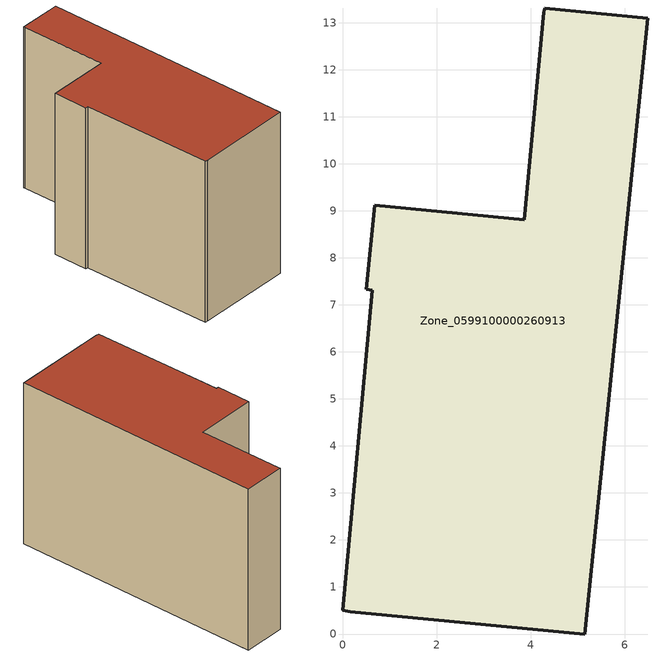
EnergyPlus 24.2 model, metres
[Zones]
Zone_0599100000260913
 floor ground (C_G): 0.62,7.31 0.49,7.33 0.68,9.12 3.86,8.81 4.27,13.23 4.29,13.32 6.48,13.1 5.14,0 0.15,0.47 0,0.51 z0
 wall outside (C_F): 6.48,13.1 4.29,13.32 4.27,13.23 3.86,8.81 0.68,9.12 0.49,7.33 0.62,7.31 0,0.51 0.15,0.47 5.14,0 6.48,13.1 z0:8.6
 roof outside (C_R): 4.27,13.23 3.86,8.81 0.68,9.12 0.49,7.33 0.62,7.31 0,0.51 0.15,0.47 5.14,0 6.48,13.1 4.29,13.32 z8.6
[BUILDING]
Pand.0599100000260913: North Axis=0; Terrain=City; Loads Convergence Tolerance Value=0.04; Temperature Convergence Tolerance Value=0.4; Solar Distribution=FullExterior; Maximum Number of Warmup Days=25; Minimum Number of Warmup Days=1
[Site:Location]
Rotterdam.The.Hague.AP_ZH_NLD Design_Conditions: Latitude=51.96; Longitude=4.45; Time Zone=1; Elevation=-4.5
[SITE:GROUNDTEMPERATURE:BUILDINGSURFACE]
18, 18, 18, 18, 18, 18, 18, 18, 18, 18, 18, 18
[MATERIAL] Thermal Absorptance=0.9; Solar Absorptance=0.7; Visible Absorptance=0.7
Name | Roughness | Thickness | Conductivity | Density | Specific Heat
G.TI.1975-1991 | MediumSmooth | 0.15 | 0.288461 | 540 | 1210
F.TI.1975-1991 | Rough | 0.3 | 0.230769 | 1920 | 840
R.TI.1975-1991 | MediumRough | 0.2 | 0.153846 | 1500 | 1000
[CONSTRUCTION]
C_G: G.TI.1975-1991
C_F: F.TI.1975-1991
C_R: R.TI.1975-1991
[ZONE]
Zone_0599100000260913: Type=1; Multiplier=1; Ceiling Height=Autocalculate; Volume=Autocalculate; Floor Area=autocalculate; Part of Total Floor Area=Yes
[ZONEINFILTRATION:DESIGNFLOWRATE]
Infil_Zone_0599100000260913: Zone or ZoneList or Space or SpaceList=Zone_0599100000260913; Schedule=AlwaysOn; Design Flow Rate Calculation Method=Flow/Area; Flow Rate per Floor Area=0.003; Constant Term Coefficient=1; Temperature Term Coefficient=0; Velocity Term Coefficient=0; Velocity Squared Term Coefficient=0
[HVACTEMPLATE:ZONE:IDEALLOADSAIRSYSTEM]
Zone_0599100000260913: Maximum Heating Supply Air Temperature=50; Minimum Cooling Supply Air Temperature=13; Maximum Heating Supply Air Humidity Ratio=0.0156; Minimum Cooling Supply Air Humidity Ratio=0.0077; Heating Limit=NoLimit; Cooling Limit=NoLimit; Dehumidification Control Type=ConstantSensibleHeatRatio; Cooling Sensible Heat Ratio=0.7; Dehumidification Setpoint=60; Humidification Control Type=None; Humidification Setpoint=30; Outdoor Air Method=None; Outdoor Air Flow Rate per Person=0.00944; Outdoor Air Flow Rate per Zone Floor Area=0; Outdoor Air Flow Rate per Zone=0; Demand Controlled Ventilation Type=None; Outdoor Air Economizer Type=NoEconomizer; Heat Recovery Type=None; Sensible Heat Recovery Effectiveness=0.7; Latent Heat Recovery Effectiveness=0.65
[ZONECONTROL:THERMOSTAT]
ThermostatControl_Zone_0599100000260913: Zone or ZoneList=Zone_0599100000260913; Control Type Schedule=DualSetpointControlType; Control 1=Thermostat_Zone_0599100000260913; Temperature Difference Between Cutout And Setpoint=0
[THERMOSTATSETPOINT:DUALSETPOINT]
Thermostat_Zone_0599100000260913: Heating Setpoint Temperature Schedule=HeatingSetpoint_Zone_0599100000260913; Cooling Setpoint Temperature Schedule=CoolingSetpoint_Zone_0599100000260913
[SCHEDULE:COMPACT]
HeatingSetpoint_Zone_0599100000260913: Through: 12/31, For: AllDays, Until: 24:00, 21
CoolingSetpoint_Zone_0599100000260913: Through: 12/31, For: AllDays, Until: 24:00, 24
DualSetpointControlType: Through: 12/31, For: AllDays, Until: 24:00, 4
AlwaysOn: Through: 12/31, For: AllDays, Until: 24:00, 1
